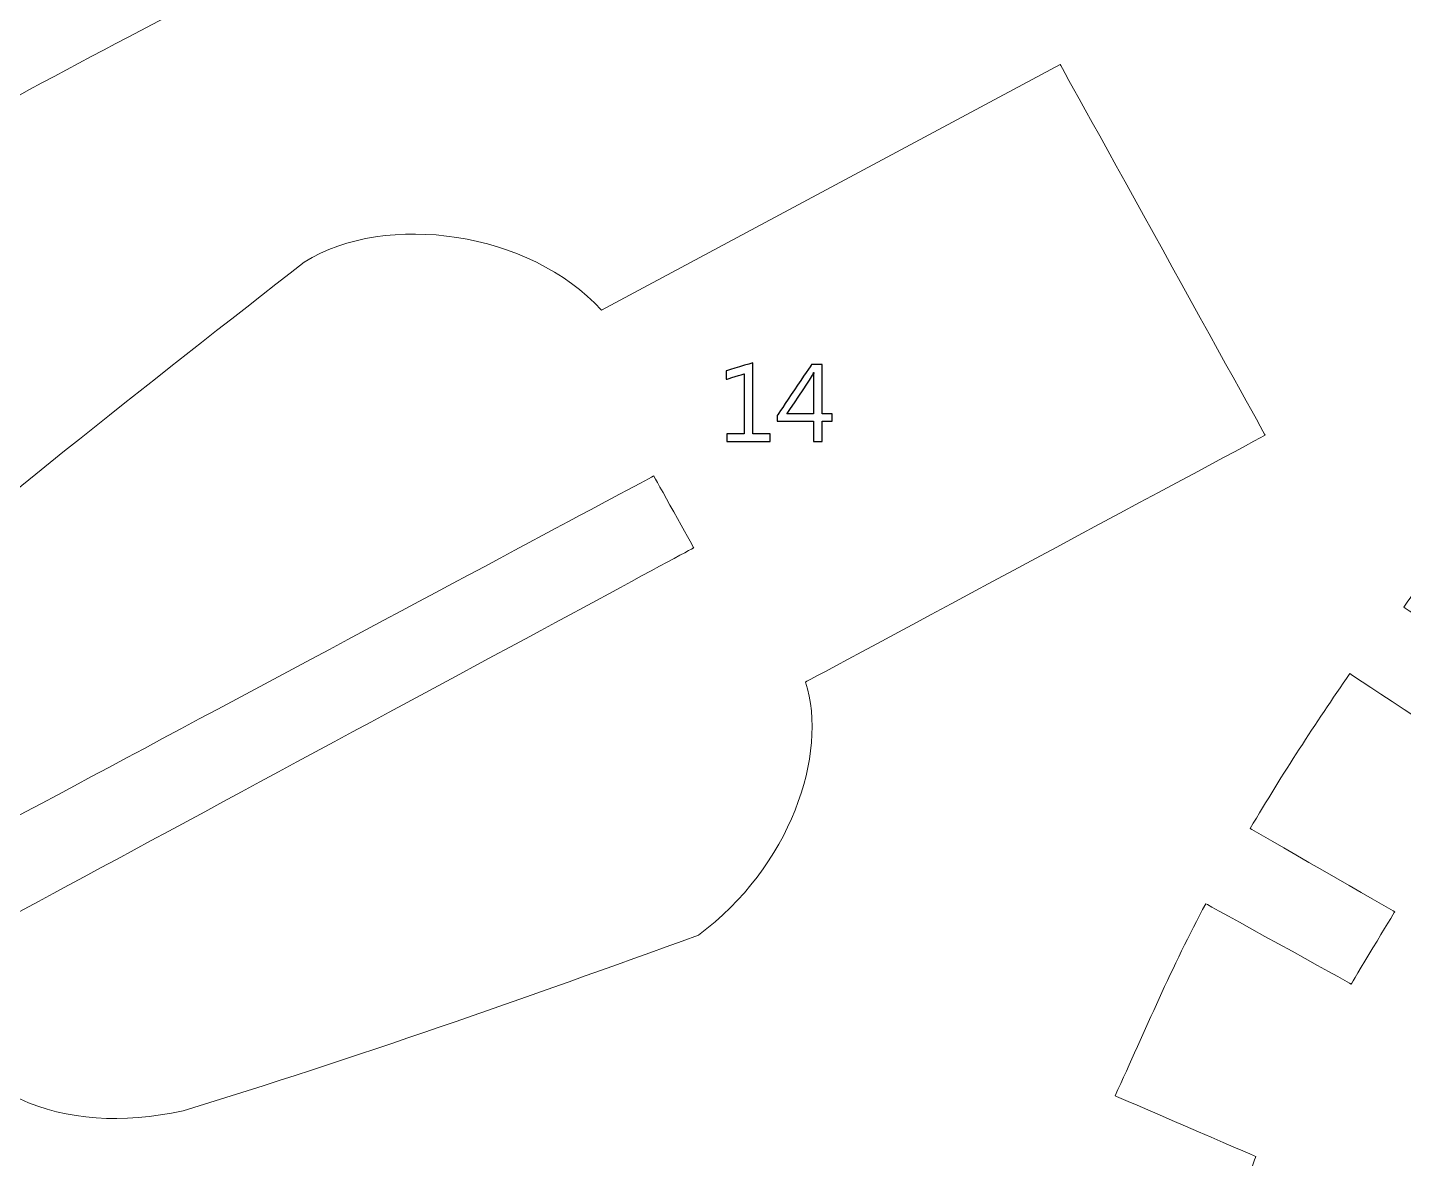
# Model space of a CAD drawing. Header units: centimetres. Extents: x -494 to 505, y -672 to 577.
# Drawn here: x -354.3 to -219.9, y -332.1 to -221.6 of the extents above; entities that cross this region are included whole.
import ezdxf

# ---------------------------------------------------------------- set-up
doc = ezdxf.new("R2010")
doc.units = ezdxf.units.CM
doc.header["$MEASUREMENT"] = 0
doc.layers.add('Camada 1', color=7, linetype='Continuous')
doc.layers.add('Camada 2', color=10, linetype='Continuous')

msp = doc.modelspace()

# ---------------------------------------------------------------- linework, layer by layer
at = {"layer": 'Camada 1', "lineweight": 9}
for points, knots in [([(-171.877482, -289.122612), (-171.417234, -291.33038), (-170.76293, -292.792912), (-169.592498, -295.697656), (-169.592498, -295.697656), (-166.99103, -303.282096), (-165.504622, -307.6575), (-173.55693, -310.625744), (-173.55693, -310.625744), (-177.69459, -311.82818), (-181.177438, -313.139836), (-184.119266, -314.542932), (-184.119266, -314.542932), (-198.820278, -320.617596), (-199.523858, -342.514936), (-193.890138, -357.236776), (-193.890138, -357.236776), (-189.844934, -363.822996), (-195.609718, -371.771672), (-201.114406, -369.92814), (-201.114406, -369.92814), (-201.114406, -369.92814), (-256.192782, -351.717864), (-256.192782, -351.717864), (-256.192782, -351.717864), (-254.607822, -345.745816), (-252.988826, -339.965792), (-250.858782, -333.99476), (-250.858782, -333.99476), (-250.858782, -333.99476), (-237.042706, -339.644228), (-237.042706, -339.644228), (-237.042706, -339.644228), (-237.042706, -339.644228), (-234.310174, -331.86116), (-234.310174, -331.86116), (-234.310174, -331.86116), (-234.310174, -331.86116), (-248.064782, -325.923656), (-248.064782, -325.923656), (-248.064782, -325.923656), (-245.077742, -319.458848), (-242.515898, -313.306968), (-239.20831, -307.165756), (-239.20831, -307.165756), (-239.20831, -307.165756), (-224.995486, -315.011816), (-224.995486, -315.011816), (-224.995486, -315.011816), (-224.995486, -315.011816), (-220.73997, -307.961284), (-220.73997, -307.961284), (-220.73997, -307.961284), (-220.73997, -307.961284), (-234.863386, -299.820584), (-234.863386, -299.820584), (-234.863386, -299.820584), (-231.622854, -294.342312), (-228.554026, -289.66922), (-225.135186, -284.696408), (-225.135186, -284.696408), (-225.135186, -284.696408), (-212.033358, -293.343076), (-212.033358, -293.343076), (-212.033358, -293.343076), (-212.033358, -293.343076), (-207.55483, -286.543496), (-207.55483, -286.543496), (-207.55483, -286.543496), (-207.55483, -286.543496), (-219.860114, -278.19858), (-219.860114, -278.19858), (-219.860114, -278.19858), (-216.204038, -273.117056), (-212.808566, -267.68298), (-209.444082, -262.4836), (-209.444082, -262.4836), (-209.444082, -262.4836), (-196.013578, -270.721328), (-196.013578, -270.721328), (-196.013578, -270.721328), (-196.013578, -270.721328), (-192.374774, -263.572244), (-192.374774, -263.572244), (-192.374774, -263.572244), (-192.374774, -263.572244), (-205.64221, -254.877824), (-205.64221, -254.877824), (-205.64221, -254.877824), (-192.847214, -229.7049), (-210.297014, -210.5787), (-229.633526, -206.477616), (-229.633526, -206.477616), (-270.939514, -198.17334), (-306.461414, -201.906124), (-344.475562, -222.53956), (-344.475562, -222.53956), (-370.286026, -235.883196), (-395.747494, -251.827284), (-421.002714, -267.868908), (-421.002714, -267.868908), (-436.48757, -276.248876), (-447.159634, -284.470348), (-464.85683, -290.508944), (-464.85683, -290.508944), (-470.354914, -292.199568), (-473.47505, -293.20236), (-475.541594, -292.117272), (-475.541594, -292.117272), (-483.768146, -278.821896), (-488.751118, -259.193792), (-487.706162, -215.05164), (-487.706162, -215.05164), (-484.91521, -177.04816), (-482.094794, -158.322772), (-473.688918, -145.105628), (-473.688918, -145.105628), (-460.462122, -137.656316), (-417.317682, -139.01928), (-359.988866, -144.689576), (-359.988866, -144.689576), (-319.967102, -147.65528), (-278.104854, -155.340304), (-233.92003, -154.620976), (-233.92003, -154.620976), (-213.98103, -153.978864), (-198.82993, -128.22428), (-179.348638, -98.790252), (-179.348638, -98.790252), (-168.780714, -100.527612), (-160.15335, -98.817684), (-154.495246, -93.99524), (-154.495246, -93.99524), (-149.021546, -88.652604), (-145.952718, -82.331052), (-146.064986, -74.856848), (-146.064986, -74.856848), (-146.087846, -72.723756), (-144.596866, -71.94042), (-142.229078, -72.798432), (-142.229078, -72.798432), (-113.594134, -78.67142), (-86.43747, -81.992216), (-61.44133, -81.803748), (-61.44133, -81.803748), (-61.44133, -81.803748), (-44.958762, -82.101436), (-44.958762, -82.101436), (-44.958762, -82.101436), (-22.211538, -82.526124), (-8.229346, -86.777068), (-4.602734, -100.924868), (-4.602734, -100.924868), (-3.762502, -105.042716), (-3.947922, -132.817616), (-3.908298, -138.162792), (-3.908298, -138.162792), (-3.908298, -138.162792), (-3.998722, -194.112388), (-3.998722, -194.112388), (-3.998722, -194.112388), (-3.998722, -194.112388), (-55.947818, -194.183), (-55.947818, -194.183), (-55.947818, -194.183), (-55.947818, -194.183), (-55.868062, -202.446636), (-55.868062, -202.446636), (-55.868062, -202.446636), (-55.868062, -202.446636), (-3.988054, -202.589384), (-3.988054, -202.589384), (-3.988054, -202.589384), (-3.988054, -202.589384), (-4.22783, -272.231104), (-4.22783, -272.231104), (-4.22783, -272.231104), (-4.22783, -272.231104), (-19.20621, -273.734276), (-19.20621, -273.734276), (-19.20621, -273.734276), (-19.20621, -273.734276), (-26.489914, -232.917492), (-26.489914, -232.917492), (-26.489914, -232.917492), (-26.489914, -232.917492), (-72.97293, -239.781588), (-72.97293, -239.781588), (-72.97293, -239.781588), (-72.97293, -239.781588), (-65.32753, -279.111456), (-65.32753, -279.111456), (-65.32753, -279.111456), (-65.32753, -279.111456), (-89.765886, -281.623516), (-89.765886, -281.623516), (-89.765886, -281.623516), (-89.87917, -271.87144), (-91.007438, -262.591804), (-93.44025, -254.004064), (-93.44025, -254.004064), (-96.718882, -242.648232), (-100.75291, -234.08132), (-106.761026, -232.132632), (-106.761026, -232.132632), (-106.761026, -232.132632), (-155.777438, -232.138728), (-155.777438, -232.138728), (-155.777438, -232.138728), (-159.270954, -232.321608), (-160.840166, -237.91926), (-159.684466, -246.6594), (-159.684466, -246.6594), (-158.761938, -256.127504), (-152.171654, -263.9568), (-148.63191, -273.87804), (-148.63191, -273.87804), (-146.288506, -280.445972), (-146.881342, -281.714448), (-152.075134, -281.679396), (-152.075134, -281.679396), (-152.075134, -281.679396), (-168.283382, -281.601164), (-168.283382, -281.601164), (-168.283382, -281.601164), (-170.456098, -282.293568), (-172.452538, -285.107888), (-171.877482, -289.122612)], [0, 0, 0, 0, 0.0172413793, 0.0172413793, 0.0172413793, 0.0172413893, 0.0344827586, 0.0344827586, 0.0344827586, 0.0344827686, 0.0517241379, 0.0517241379, 0.0517241379, 0.0517241479, 0.0689655172, 0.0689655172, 0.0689655172, 0.0689655272, 0.0862068966, 0.0862068966, 0.0862068966, 0.0862069066, 0.1034482759, 0.1034482759, 0.1034482759, 0.1034482859, 0.1206896552, 0.1206896552, 0.1206896552, 0.1206896652, 0.1379310345, 0.1379310345, 0.1379310345, 0.1379310445, 0.1551724138, 0.1551724138, 0.1551724138, 0.1551724238, 0.1724137931, 0.1724137931, 0.1724137931, 0.1724138031, 0.1896551724, 0.1896551724, 0.1896551724, 0.1896551824, 0.2068965517, 0.2068965517, 0.2068965517, 0.2068965617, 0.224137931, 0.224137931, 0.224137931, 0.224137941, 0.2413793103, 0.2413793103, 0.2413793103, 0.2413793203, 0.2586206897, 0.2586206897, 0.2586206897, 0.2586206997, 0.275862069, 0.275862069, 0.275862069, 0.275862079, 0.2931034483, 0.2931034483, 0.2931034483, 0.2931034583, 0.3103448276, 0.3103448276, 0.3103448276, 0.3103448376, 0.3275862069, 0.3275862069, 0.3275862069, 0.3275862169, 0.3448275862, 0.3448275862, 0.3448275862, 0.3448275962, 0.3620689655, 0.3620689655, 0.3620689655, 0.3620689755, 0.3793103448, 0.3793103448, 0.3793103448, 0.3793103548, 0.3965517241, 0.3965517241, 0.3965517241, 0.3965517341, 0.4137931034, 0.4137931034, 0.4137931034, 0.4137931134, 0.4310344828, 0.4310344828, 0.4310344828, 0.4310344928, 0.4482758621, 0.4482758621, 0.4482758621, 0.4482758721, 0.4655172414, 0.4655172414, 0.4655172414, 0.4655172514, 0.4827586207, 0.4827586207, 0.4827586207, 0.4827586307, 0.5, 0.5, 0.5, 0.50000001, 0.5172413793, 0.5172413793, 0.5172413793, 0.5172413893, 0.5344827586, 0.5344827586, 0.5344827586, 0.5344827686, 0.5517241379, 0.5517241379, 0.5517241379, 0.5517241479, 0.5689655172, 0.5689655172, 0.5689655172, 0.5689655272, 0.5862068966, 0.5862068966, 0.5862068966, 0.5862069066, 0.6034482759, 0.6034482759, 0.6034482759, 0.6034482859, 0.6206896552, 0.6206896552, 0.6206896552, 0.6206896652, 0.6379310345, 0.6379310345, 0.6379310345, 0.6379310445, 0.6551724138, 0.6551724138, 0.6551724138, 0.6551724238, 0.6724137931, 0.6724137931, 0.6724137931, 0.6724138031, 0.6896551724, 0.6896551724, 0.6896551724, 0.6896551824, 0.7068965517, 0.7068965517, 0.7068965517, 0.7068965617, 0.724137931, 0.724137931, 0.724137931, 0.724137941, 0.7413793103, 0.7413793103, 0.7413793103, 0.7413793203, 0.7586206897, 0.7586206897, 0.7586206897, 0.7586206997, 0.775862069, 0.775862069, 0.775862069, 0.775862079, 0.7931034483, 0.7931034483, 0.7931034483, 0.7931034583, 0.8103448276, 0.8103448276, 0.8103448276, 0.8103448376, 0.8275862069, 0.8275862069, 0.8275862069, 0.8275862169, 0.8448275862, 0.8448275862, 0.8448275862, 0.8448275962, 0.8620689655, 0.8620689655, 0.8620689655, 0.8620689755, 0.8793103448, 0.8793103448, 0.8793103448, 0.8793103548, 0.8965517241, 0.8965517241, 0.8965517241, 0.8965517341, 0.9137931034, 0.9137931034, 0.9137931034, 0.9137931134, 0.9310344828, 0.9310344828, 0.9310344828, 0.9310344928, 0.9482758621, 0.9482758621, 0.9482758621, 0.9482758721, 0.9655172414, 0.9655172414, 0.9655172414, 0.9655172514, 1, 1, 1, 1]), ([(-298.242482, -249.191272), (-298.242482, -249.191272), (-253.430278, -225.199448), (-253.430278, -225.199448), (-253.430278, -225.199448), (-253.430278, -225.199448), (-233.397298, -261.40664), (-233.397298, -261.40664), (-233.397298, -261.40664), (-233.397298, -261.40664), (-278.29637, -285.51886), (-278.29637, -285.51886), (-278.29637, -285.51886), (-276.062186, -292.583108), (-279.789382, -303.585372), (-288.771838, -310.23814), (-288.771838, -310.23814), (-305.622706, -316.364112), (-322.438522, -322.298568), (-339.12683, -327.396856), (-339.12683, -327.396856), (-351.106994, -329.96886), (-360.492294, -326.087232), (-366.753394, -314.231528), (-366.753394, -314.231528), (-366.753394, -314.231528), (-289.230054, -272.416016), (-289.230054, -272.416016), (-289.230054, -272.416016), (-289.230054, -272.416016), (-293.138098, -265.38936), (-293.138098, -265.38936), (-293.138098, -265.38936), (-293.138098, -265.38936), (-371.019578, -307.029104), (-371.019578, -307.029104), (-371.019578, -307.029104), (-376.84329, -296.612056), (-376.150378, -287.01746), (-368.752374, -278.371808), (-368.752374, -278.371808), (-361.464098, -271.098772), (-341.70747, -255.792224), (-327.278746, -244.503448), (-327.278746, -244.503448), (-319.240154, -239.494568), (-305.248818, -241.530632), (-298.242482, -249.191272)], [0, 0, 0, 0, 0.0769230769, 0.0769230769, 0.0769230769, 0.0769230869, 0.1538461538, 0.1538461538, 0.1538461538, 0.1538461638, 0.2307692308, 0.2307692308, 0.2307692308, 0.2307692408, 0.3076923077, 0.3076923077, 0.3076923077, 0.3076923177, 0.3846153846, 0.3846153846, 0.3846153846, 0.3846153946, 0.4615384615, 0.4615384615, 0.4615384615, 0.4615384715, 0.5384615385, 0.5384615385, 0.5384615385, 0.5384615485, 0.6153846154, 0.6153846154, 0.6153846154, 0.6153846254, 0.6923076923, 0.6923076923, 0.6923076923, 0.6923077023, 0.7692307692, 0.7692307692, 0.7692307692, 0.7692307792, 0.8461538462, 0.8461538462, 0.8461538462, 0.8461538562, 1, 1, 1, 1])]:
    msp.add_open_spline(points, degree=3, knots=knots, dxfattribs=at)
at = {"layer": 'Camada 2'}
for points, knots in [([(-281.751532, -262.030464), (-281.751532, -262.030464), (-286.009588, -262.030464), (-286.009588, -262.030464), (-286.009588, -262.030464), (-286.009588, -262.030464), (-286.009588, -261.277862), (-286.009588, -261.277862), (-286.009588, -261.277862), (-286.009588, -261.277862), (-284.310836, -261.277862), (-284.310836, -261.277862), (-284.310836, -261.277862), (-284.310836, -261.277862), (-284.310836, -255.424686), (-284.310836, -255.424686), (-284.310836, -255.424686), (-284.310836, -255.424686), (-286.052768, -255.94437), (-286.052768, -255.94437), (-286.052768, -255.94437), (-286.052768, -255.94437), (-286.052768, -255.127252), (-286.052768, -255.127252), (-286.052768, -255.127252), (-286.052768, -255.127252), (-283.450538, -254.33147), (-283.450538, -254.33147), (-283.450538, -254.33147), (-283.450538, -254.33147), (-283.450538, -261.277862), (-283.450538, -261.277862), (-283.450538, -261.277862), (-283.450538, -261.277862), (-281.751532, -261.277862), (-281.751532, -261.277862), (-281.751532, -261.277862), (-281.751532, -261.277862), (-281.751532, -262.030464), (-281.751532, -262.030464)], [0, 0, 0, 0, 0.0909090909, 0.0909090909, 0.0909090909, 0.0909091009, 0.1818181818, 0.1818181818, 0.1818181818, 0.1818181918, 0.2727272727, 0.2727272727, 0.2727272727, 0.2727272827, 0.3636363636, 0.3636363636, 0.3636363636, 0.3636363736, 0.4545454545, 0.4545454545, 0.4545454545, 0.4545454645, 0.5454545455, 0.5454545455, 0.5454545455, 0.5454545555, 0.6363636364, 0.6363636364, 0.6363636364, 0.6363636464, 0.7272727273, 0.7272727273, 0.7272727273, 0.7272727373, 0.8181818182, 0.8181818182, 0.8181818182, 0.8181818282, 1, 1, 1, 1]), ([(-275.708364, -260.030468), (-275.708364, -260.030468), (-276.676104, -260.030468), (-276.676104, -260.030468), (-276.676104, -260.030468), (-276.676104, -260.030468), (-276.676104, -262.030464), (-276.676104, -262.030464), (-276.676104, -262.030464), (-276.676104, -262.030464), (-277.525734, -262.030464), (-277.525734, -262.030464), (-277.525734, -262.030464), (-277.525734, -262.030464), (-277.525734, -260.030468), (-277.525734, -260.030468), (-277.525734, -260.030468), (-277.525734, -260.030468), (-281.063446, -260.030468), (-281.063446, -260.030468), (-281.063446, -260.030468), (-281.063446, -260.030468), (-281.063446, -259.467604), (-281.063446, -259.467604), (-281.063446, -259.467604), (-281.063446, -259.467604), (-277.713948, -254.503428), (-277.713948, -254.503428), (-277.713948, -254.503428), (-277.713948, -254.503428), (-276.676104, -254.503428), (-276.676104, -254.503428), (-276.676104, -254.503428), (-276.676104, -254.503428), (-276.676104, -259.33146), (-276.676104, -259.33146), (-276.676104, -259.33146), (-276.676104, -259.33146), (-275.708364, -259.33146), (-275.708364, -259.33146), (-275.708364, -259.33146), (-275.708364, -259.33146), (-275.708364, -260.030468), (-275.708364, -260.030468)], [0, 0, 0, 0, 0.0833333333, 0.0833333333, 0.0833333333, 0.0833333433, 0.1666666667, 0.1666666667, 0.1666666667, 0.1666666767, 0.25, 0.25, 0.25, 0.25000001, 0.3333333333, 0.3333333333, 0.3333333333, 0.3333333433, 0.4166666667, 0.4166666667, 0.4166666667, 0.4166666767, 0.5, 0.5, 0.5, 0.50000001, 0.5833333333, 0.5833333333, 0.5833333333, 0.5833333433, 0.6666666667, 0.6666666667, 0.6666666667, 0.6666666767, 0.75, 0.75, 0.75, 0.75000001, 0.8333333333, 0.8333333333, 0.8333333333, 0.8333333433, 1, 1, 1, 1]), ([(-277.525734, -259.33146), (-277.525734, -259.33146), (-277.525734, -256.078736), (-277.525734, -256.078736), (-277.525734, -256.078736), (-277.525734, -255.847596), (-277.518622, -255.587754), (-277.504144, -255.300988), (-277.504144, -255.300988), (-277.504144, -255.300988), (-277.525734, -255.300988), (-277.525734, -255.300988), (-277.525734, -255.300988), (-277.573994, -255.428242), (-277.670768, -255.620012), (-277.814278, -255.878076), (-277.814278, -255.878076), (-277.814278, -255.878076), (-280.129742, -259.33146), (-280.129742, -259.33146), (-280.129742, -259.33146), (-280.129742, -259.33146), (-277.525734, -259.33146), (-277.525734, -259.33146)], [0, 0, 0, 0, 0.1428571429, 0.1428571429, 0.1428571429, 0.1428571529, 0.2857142857, 0.2857142857, 0.2857142857, 0.2857142957, 0.4285714286, 0.4285714286, 0.4285714286, 0.4285714386, 0.5714285714, 0.5714285714, 0.5714285714, 0.5714285814, 0.7142857143, 0.7142857143, 0.7142857143, 0.7142857243, 1, 1, 1, 1])]:
    msp.add_open_spline(points, degree=3, knots=knots, dxfattribs=at)
at = {"layer": 'Camada 2', "lineweight": 9}
for points, knots in [([(-281.751532, -262.030464), (-281.751532, -262.030464), (-286.009588, -262.030464), (-286.009588, -262.030464), (-286.009588, -262.030464), (-286.009588, -262.030464), (-286.009588, -261.277862), (-286.009588, -261.277862), (-286.009588, -261.277862), (-286.009588, -261.277862), (-284.310836, -261.277862), (-284.310836, -261.277862), (-284.310836, -261.277862), (-284.310836, -261.277862), (-284.310836, -255.424686), (-284.310836, -255.424686), (-284.310836, -255.424686), (-284.310836, -255.424686), (-286.052768, -255.94437), (-286.052768, -255.94437), (-286.052768, -255.94437), (-286.052768, -255.94437), (-286.052768, -255.127252), (-286.052768, -255.127252), (-286.052768, -255.127252), (-286.052768, -255.127252), (-283.450538, -254.33147), (-283.450538, -254.33147), (-283.450538, -254.33147), (-283.450538, -254.33147), (-283.450538, -261.277862), (-283.450538, -261.277862), (-283.450538, -261.277862), (-283.450538, -261.277862), (-281.751532, -261.277862), (-281.751532, -261.277862), (-281.751532, -261.277862), (-281.751532, -261.277862), (-281.751532, -262.030464), (-281.751532, -262.030464)], [0, 0, 0, 0, 0.0909090909, 0.0909090909, 0.0909090909, 0.0909091009, 0.1818181818, 0.1818181818, 0.1818181818, 0.1818181918, 0.2727272727, 0.2727272727, 0.2727272727, 0.2727272827, 0.3636363636, 0.3636363636, 0.3636363636, 0.3636363736, 0.4545454545, 0.4545454545, 0.4545454545, 0.4545454645, 0.5454545455, 0.5454545455, 0.5454545455, 0.5454545555, 0.6363636364, 0.6363636364, 0.6363636364, 0.6363636464, 0.7272727273, 0.7272727273, 0.7272727273, 0.7272727373, 0.8181818182, 0.8181818182, 0.8181818182, 0.8181818282, 1, 1, 1, 1]), ([(-275.708364, -260.030468), (-275.708364, -260.030468), (-276.676104, -260.030468), (-276.676104, -260.030468), (-276.676104, -260.030468), (-276.676104, -260.030468), (-276.676104, -262.030464), (-276.676104, -262.030464), (-276.676104, -262.030464), (-276.676104, -262.030464), (-277.525734, -262.030464), (-277.525734, -262.030464), (-277.525734, -262.030464), (-277.525734, -262.030464), (-277.525734, -260.030468), (-277.525734, -260.030468), (-277.525734, -260.030468), (-277.525734, -260.030468), (-281.063446, -260.030468), (-281.063446, -260.030468), (-281.063446, -260.030468), (-281.063446, -260.030468), (-281.063446, -259.467604), (-281.063446, -259.467604), (-281.063446, -259.467604), (-281.063446, -259.467604), (-277.713948, -254.503428), (-277.713948, -254.503428), (-277.713948, -254.503428), (-277.713948, -254.503428), (-276.676104, -254.503428), (-276.676104, -254.503428), (-276.676104, -254.503428), (-276.676104, -254.503428), (-276.676104, -259.33146), (-276.676104, -259.33146), (-276.676104, -259.33146), (-276.676104, -259.33146), (-275.708364, -259.33146), (-275.708364, -259.33146), (-275.708364, -259.33146), (-275.708364, -259.33146), (-275.708364, -260.030468), (-275.708364, -260.030468)], [0, 0, 0, 0, 0.0833333333, 0.0833333333, 0.0833333333, 0.0833333433, 0.1666666667, 0.1666666667, 0.1666666667, 0.1666666767, 0.25, 0.25, 0.25, 0.25000001, 0.3333333333, 0.3333333333, 0.3333333333, 0.3333333433, 0.4166666667, 0.4166666667, 0.4166666667, 0.4166666767, 0.5, 0.5, 0.5, 0.50000001, 0.5833333333, 0.5833333333, 0.5833333333, 0.5833333433, 0.6666666667, 0.6666666667, 0.6666666667, 0.6666666767, 0.75, 0.75, 0.75, 0.75000001, 0.8333333333, 0.8333333333, 0.8333333333, 0.8333333433, 1, 1, 1, 1]), ([(-277.525734, -259.33146), (-277.525734, -259.33146), (-277.525734, -256.078736), (-277.525734, -256.078736), (-277.525734, -256.078736), (-277.525734, -255.847596), (-277.518622, -255.587754), (-277.504144, -255.300988), (-277.504144, -255.300988), (-277.504144, -255.300988), (-277.525734, -255.300988), (-277.525734, -255.300988), (-277.525734, -255.300988), (-277.573994, -255.428242), (-277.670768, -255.620012), (-277.814278, -255.878076), (-277.814278, -255.878076), (-277.814278, -255.878076), (-280.129742, -259.33146), (-280.129742, -259.33146), (-280.129742, -259.33146), (-280.129742, -259.33146), (-277.525734, -259.33146), (-277.525734, -259.33146)], [0, 0, 0, 0, 0.1428571429, 0.1428571429, 0.1428571429, 0.1428571529, 0.2857142857, 0.2857142857, 0.2857142857, 0.2857142957, 0.4285714286, 0.4285714286, 0.4285714286, 0.4285714386, 0.5714285714, 0.5714285714, 0.5714285714, 0.5714285814, 0.7142857143, 0.7142857143, 0.7142857143, 0.7142857243, 1, 1, 1, 1])]:
    msp.add_open_spline(points, degree=3, knots=knots, dxfattribs=at)

doc.saveas('drawing.dxf')
